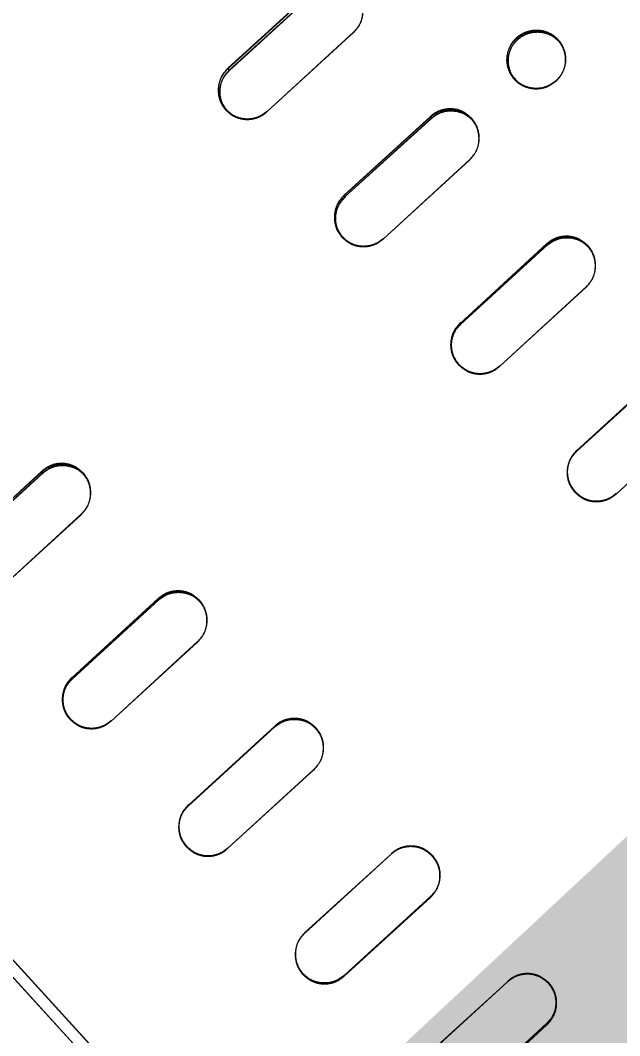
# Model space of a CAD drawing. Header units: millimetres. Extents: x -71377 to 516042, y -145869 to 441446.
# Drawn here: x 209448.6 to 209551.1, y 209584.8 to 209758.6 of the extents above; entities that cross this region are included whole.
import ezdxf

# ---------------------------------------------------------------- set-up
doc = ezdxf.new("R2010")
doc.units = ezdxf.units.MM
doc.header["$LTSCALE"] = 1000
doc.linetypes.add('IMPORT-DASHEDX2 _4_', pattern=[152.4, 101.6, -50.8])
for name, color, linetype, lineweight in [('05', 5, 'IMPORT-DASHEDX2 _4_', 5), ('A-text-1', 3, 'Continuous', 5), ('조경라인_dwg', 8, 'Continuous', 5)]:
    doc.layers.add(name, color=color, linetype=linetype, lineweight=lineweight)
doc.styles.add('나눔고딕_3', font='NanumGothic.ttf', dxfattribs={"height": 1400})

# ---------------------------------------------------------------- blocks, each defined once
blk = doc.blocks.new('조경라인_dwg-6847807-지반층 배치도')
at = {"layer": '05', "flags": 128}
for points in [[(209148.74, 209921.77), (209149.04, 209922.02), (209149.35, 209922.24), (209149.65, 209922.42), (209149.95, 209922.55), (209150.21, 209922.62), (209150.45, 209922.64), (209150.63, 209922.61), (209150.77, 209922.52), (209638.51, 209388.33), (209150.8, 209922.63), (209150.66, 209922.72), (209150.48, 209922.76), (209150.24, 209922.74), (209149.98, 209922.66), (209149.69, 209922.53), (209149.38, 209922.35), (209149.07, 209922.13), (209148.77, 209921.88), (209637.35, 209386.64)], [(209503.98, 209728.62), (209504.15, 209728.29), (209503.95, 209728.51), (209518.72, 209741.99), (209518.92, 209741.77), (209504.18, 209728.4), (209518.95, 209741.88), (209518.75, 209742.11)]]:
    blk.add_lwpolyline(points, close=True, dxfattribs=at)
for points in [[(209484.39, 209750.07), (209499.16, 209763.56), (209498.88, 209763.86), (209484.11, 209750.38), (209484.36, 209749.96), (209499.13, 209763.44), (209498.85, 209763.75), (209484.08, 209750.27), (209484.36, 209749.96)], [(209505.6, 209756.51), (209490.79, 209742.91), (209505.56, 209756.4)], [(209525.48, 209734.74), (209510.68, 209721.14), (209525.45, 209734.63)], [(209523.85, 209706.71), (209538.65, 209720.31), (209538.78, 209720.17), (209524.01, 209706.69)], [(209523.88, 209706.82), (209523.98, 209706.57), (209538.75, 209720.06), (209538.62, 209720.2), (209523.85, 209706.71)], [(209545.39, 209712.93), (209530.59, 209699.33), (209545.36, 209712.82)], [(209543.78, 209684.88), (209558.58, 209698.48), (209558.63, 209698.43), (209543.86, 209684.95)], [(209543.81, 209685), (209543.82, 209684.84), (209558.59, 209698.32), (209558.55, 209698.37), (209543.78, 209684.88)], [(209565.32, 209691.1), (209550.52, 209677.5), (209565.29, 209690.99)], [(209437.72, 209667.71), (209452.49, 209681.2), (209452.29, 209681.42), (209437.52, 209667.94), (209437.69, 209667.6), (209452.46, 209681.09), (209452.25, 209681.31), (209437.49, 209667.82), (209437.69, 209667.6)], [(209459.01, 209674.05), (209444.21, 209660.46), (209458.98, 209673.94)], [(209457.39, 209646.02), (209472.19, 209659.62), (209472.31, 209659.49), (209457.54, 209646)], [(209457.42, 209646.14), (209457.51, 209645.89), (209472.28, 209659.37), (209472.16, 209659.51), (209457.39, 209646.02)], [(209478.93, 209652.24), (209464.13, 209638.65), (209478.9, 209652.13)], [(209477.32, 209624.2), (209492.12, 209637.8), (209492.16, 209637.75), (209477.39, 209624.26)], [(209477.35, 209624.31), (209477.36, 209624.15), (209492.13, 209637.64), (209492.09, 209637.69), (209477.32, 209624.2)], [(209498.86, 209630.41), (209484.06, 209616.82), (209498.83, 209630.3)], [(209497.29, 209602.48), (209512.02, 209615.85), (209497.25, 209602.36)], [(209518.8, 209608.58), (209518.73, 209608.5), (209503.96, 209595.02), (209504, 209594.98), (209518.77, 209608.46)], [(209518.77, 209608.46), (209504.03, 209595.09), (209503.99, 209595.13), (209518.76, 209608.62)], [(209517.22, 209580.64), (209531.96, 209594.02), (209517.19, 209580.53)], [(209538.73, 209586.75), (209538.58, 209586.76), (209523.81, 209573.28), (209523.93, 209573.15), (209538.7, 209586.64)], [(209538.7, 209586.64), (209523.96, 209573.26), (209523.84, 209573.39), (209538.61, 209586.87)]]:
    blk.add_lwpolyline(points, dxfattribs=at)
at = {"layer": '05'}
for points, knots in [([(209505.56, 209756.4), (209505.94, 209756.82), (209506.7, 209757.66), (209507.23, 209759.3), (209507.21, 209761), (209506.71, 209762.44), (209506.13, 209763.16), (209505.9, 209763.45)], [0, 0, 0, 0, 0.214691, 0.429386, 0.644078, 0.858773, 1, 1, 1, 1]), ([(209505.6, 209756.51), (209505.97, 209756.93), (209506.73, 209757.77), (209507.26, 209759.42), (209507.24, 209761.11), (209506.74, 209762.55), (209506.16, 209763.27), (209505.93, 209763.56)], [0, 0, 0, 0, 0.214691, 0.429386, 0.644078, 0.858773, 1, 1, 1, 1]), ([(209533.49, 209755.48), (209533.77, 209755.74), (209534.55, 209756.3), (209535.99, 209756.81), (209537.7, 209756.82), (209539.31, 209756.26), (209540.65, 209755.19), (209541.56, 209753.75), (209541.93, 209752.08), (209541.73, 209750.39), (209541.09, 209749.02), (209540.46, 209748.36), (209540.21, 209748.11)], [0.5, 0.5, 0.5, 0.5, 0.5368857, 0.5905742, 0.6442622, 0.6979513, 0.7516398, 0.8053279, 0.8590163, 0.9127046, 0.966394, 1, 1, 1, 1]), ([(209533.52, 209755.59), (209533.81, 209755.85), (209534.58, 209756.41), (209536.02, 209756.92), (209537.73, 209756.93), (209539.35, 209756.37), (209540.68, 209755.3), (209541.59, 209753.86), (209541.97, 209752.19), (209541.77, 209750.5), (209541.12, 209749.13), (209540.49, 209748.48), (209540.25, 209748.22)], [0.5, 0.5, 0.5, 0.5, 0.5368857, 0.5905742, 0.6442622, 0.6979513, 0.7516398, 0.8053279, 0.8590163, 0.9127046, 0.966394, 1, 1, 1, 1]), ([(209540.21, 209748.11), (209539.76, 209747.77), (209538.86, 209747.1), (209537.17, 209746.72), (209535.48, 209746.89), (209533.93, 209747.62), (209532.72, 209748.82), (209531.97, 209750.35), (209531.77, 209752.05), (209532.14, 209753.72), (209532.84, 209754.84), (209533.36, 209755.36), (209533.49, 209755.48)], [0, 0, 0, 0, 0.0536882, 0.1073771, 0.1610655, 0.2147547, 0.2684433, 0.3221314, 0.3758195, 0.4295084, 0.4831969, 0.5, 0.5, 0.5, 0.5]), ([(209540.25, 209748.22), (209539.79, 209747.89), (209538.89, 209747.21), (209537.2, 209746.83), (209535.51, 209747), (209533.96, 209747.73), (209532.75, 209748.93), (209532, 209750.46), (209531.8, 209752.16), (209532.17, 209753.83), (209532.87, 209754.95), (209533.39, 209755.47), (209533.52, 209755.59)], [0, 0, 0, 0, 0.0536882, 0.1073771, 0.1610655, 0.2147547, 0.2684433, 0.3221314, 0.3758195, 0.4295084, 0.4831969, 0.5, 0.5, 0.5, 0.5]), ([(209533.41, 209748.25), (209533.26, 209748.38), (209532.71, 209748.89), (209532.19, 209750.15), (209531.97, 209751.82), (209532.35, 209753.5), (209533.25, 209754.95), (209534.58, 209756.02), (209536.2, 209756.59), (209537.9, 209756.59), (209539.52, 209756.06), (209540.34, 209755.31), (209540.74, 209754.94)], [0, 0, 0, 0, 0.036867, 0.144259, 0.251651, 0.359043, 0.466435, 0.573828, 0.681219, 0.78861, 0.896004, 1, 1, 1, 1]), ([(209533.44, 209748.36), (209533.3, 209748.49), (209532.74, 209749), (209532.22, 209750.26), (209532, 209751.93), (209532.38, 209753.61), (209533.28, 209755.06), (209534.61, 209756.13), (209536.23, 209756.7), (209537.93, 209756.7), (209539.55, 209756.17), (209540.37, 209755.42), (209540.77, 209755.05)], [0, 0, 0, 0, 0.036867, 0.144259, 0.251651, 0.359043, 0.466435, 0.573828, 0.681219, 0.78861, 0.896004, 1, 1, 1, 1]), ([(209484.08, 209750.27), (209483.7, 209749.85), (209482.95, 209749.01), (209482.42, 209747.36), (209482.44, 209745.67), (209482.94, 209744.23), (209483.52, 209743.51), (209483.74, 209743.22)], [0, 0, 0, 0, 0.214695, 0.429387, 0.644078, 0.858773, 1, 1, 1, 1]), ([(209484.11, 209750.38), (209483.73, 209749.96), (209482.98, 209749.12), (209482.45, 209747.48), (209482.47, 209745.78), (209482.97, 209744.34), (209483.55, 209743.62), (209483.78, 209743.33)], [0, 0, 0, 0, 0.214695, 0.429387, 0.644078, 0.858773, 1, 1, 1, 1]), ([(209484.03, 209742.91), (209483.69, 209743.36), (209483.02, 209744.26), (209482.65, 209745.95), (209482.83, 209747.63), (209483.46, 209749.02), (209484.11, 209749.69), (209484.36, 209749.96)], [0, 0, 0, 0, 0.214693, 0.429384, 0.644077, 0.858772, 1, 1, 1, 1]), ([(209484.06, 209743.02), (209483.72, 209743.47), (209483.05, 209744.37), (209482.68, 209746.06), (209482.86, 209747.74), (209483.49, 209749.13), (209484.14, 209749.8), (209484.39, 209750.07)], [0, 0, 0, 0, 0.214693, 0.429384, 0.644077, 0.858772, 1, 1, 1, 1]), ([(209483.74, 209743.22), (209484.16, 209742.84), (209485, 209742.09), (209486.64, 209741.57), (209488.34, 209741.6), (209489.78, 209742.1), (209490.51, 209742.68), (209490.79, 209742.91)], [0, 0, 0, 0, 0.214692, 0.429384, 0.644077, 0.858772, 1, 1, 1, 1]), ([(209483.78, 209743.33), (209484.19, 209742.96), (209485.03, 209742.2), (209486.67, 209741.68), (209488.37, 209741.71), (209489.81, 209742.21), (209490.54, 209742.8), (209490.83, 209743.03)], [0, 0, 0, 0, 0.214692, 0.429384, 0.644077, 0.858772, 1, 1, 1, 1]), ([(209525.77, 209741.68), (209525.35, 209742.06), (209524.52, 209742.81), (209522.87, 209743.34), (209521.17, 209743.31), (209519.73, 209742.81), (209519.01, 209742.23), (209518.72, 209741.99)], [0, 0, 0, 0, 0.214691, 0.429384, 0.644077, 0.858772, 1, 1, 1, 1]), ([(209525.8, 209741.79), (209525.39, 209742.17), (209524.55, 209742.92), (209522.9, 209743.45), (209521.21, 209743.42), (209519.76, 209742.92), (209519.04, 209742.34), (209518.75, 209742.11)], [0, 0, 0, 0, 0.214691, 0.429384, 0.644077, 0.858772, 1, 1, 1, 1]), ([(209518.92, 209741.77), (209519.37, 209742.11), (209520.28, 209742.79), (209521.96, 209743.16), (209523.65, 209742.99), (209525.04, 209742.36), (209525.71, 209741.71), (209525.98, 209741.46)], [0, 0, 0, 0, 0.214691, 0.429386, 0.644078, 0.858772, 1, 1, 1, 1]), ([(209518.95, 209741.88), (209519.4, 209742.22), (209520.31, 209742.9), (209522, 209743.27), (209523.68, 209743.1), (209525.07, 209742.47), (209525.74, 209741.83), (209526.01, 209741.57)], [0, 0, 0, 0, 0.214691, 0.429386, 0.644078, 0.858772, 1, 1, 1, 1]), ([(209525.45, 209734.63), (209525.82, 209735.05), (209526.58, 209735.89), (209527.11, 209737.53), (209527.09, 209739.23), (209526.58, 209740.67), (209526, 209741.39), (209525.77, 209741.68)], [0, 0, 0, 0, 0.214692, 0.429386, 0.644078, 0.858774, 1, 1, 1, 1]), ([(209525.48, 209734.74), (209525.85, 209735.16), (209526.61, 209736), (209527.14, 209737.64), (209527.12, 209739.34), (209526.61, 209740.78), (209526.03, 209741.51), (209525.8, 209741.79)], [0, 0, 0, 0, 0.214692, 0.429386, 0.644078, 0.858774, 1, 1, 1, 1]), ([(209503.95, 209728.51), (209503.57, 209728.09), (209502.81, 209727.25), (209502.29, 209725.6), (209502.31, 209723.91), (209502.81, 209722.47), (209503.39, 209721.74), (209503.62, 209721.45)], [0, 0, 0, 0, 0.214695, 0.429386, 0.644078, 0.858774, 1, 1, 1, 1]), ([(209503.98, 209728.62), (209503.6, 209728.2), (209502.85, 209727.36), (209502.32, 209725.72), (209502.34, 209724.02), (209502.84, 209722.58), (209503.42, 209721.85), (209503.65, 209721.57)], [0, 0, 0, 0, 0.214695, 0.429386, 0.644078, 0.858774, 1, 1, 1, 1]), ([(209503.82, 209721.23), (209503.48, 209721.68), (209502.81, 209722.59), (209502.44, 209724.27), (209502.62, 209725.96), (209503.25, 209727.35), (209503.9, 209728.02), (209504.15, 209728.29)], [0, 0, 0, 0, 0.214693, 0.429385, 0.644078, 0.858772, 1, 1, 1, 1]), ([(209503.85, 209721.34), (209503.52, 209721.79), (209502.84, 209722.7), (209502.47, 209724.38), (209502.65, 209726.07), (209503.28, 209727.46), (209503.93, 209728.13), (209504.18, 209728.4)], [0, 0, 0, 0, 0.214693, 0.429385, 0.644078, 0.858772, 1, 1, 1, 1]), ([(209503.62, 209721.45), (209504.04, 209721.08), (209504.88, 209720.32), (209506.52, 209719.8), (209508.22, 209719.82), (209509.66, 209720.33), (209510.39, 209720.91), (209510.68, 209721.14)], [0, 0, 0, 0, 0.214693, 0.429385, 0.644077, 0.858772, 1, 1, 1, 1]), ([(209503.65, 209721.57), (209504.07, 209721.19), (209504.91, 209720.43), (209506.55, 209719.91), (209508.25, 209719.93), (209509.69, 209720.44), (209510.42, 209721.02), (209510.71, 209721.25)], [0, 0, 0, 0, 0.214693, 0.429385, 0.644077, 0.858772, 1, 1, 1, 1]), ([(209545.68, 209719.88), (209545.26, 209720.26), (209544.42, 209721.01), (209542.78, 209721.53), (209541.08, 209721.51), (209539.64, 209721.01), (209538.91, 209720.43), (209538.62, 209720.2)], [0, 0, 0, 0, 0.214691, 0.429384, 0.644077, 0.858772, 1, 1, 1, 1]), ([(209545.71, 209719.99), (209545.29, 209720.37), (209544.46, 209721.12), (209542.81, 209721.65), (209541.11, 209721.62), (209539.67, 209721.12), (209538.94, 209720.54), (209538.65, 209720.31)], [0, 0, 0, 0, 0.214691, 0.429384, 0.644077, 0.858772, 1, 1, 1, 1]), ([(209538.75, 209720.06), (209539.2, 209720.4), (209540.1, 209721.07), (209541.79, 209721.45), (209543.48, 209721.28), (209544.87, 209720.64), (209545.54, 209720), (209545.81, 209719.74)], [0, 0, 0, 0, 0.214692, 0.429387, 0.644079, 0.858774, 1, 1, 1, 1]), ([(209538.78, 209720.17), (209539.23, 209720.51), (209540.13, 209721.19), (209541.82, 209721.56), (209543.51, 209721.39), (209544.9, 209720.75), (209545.57, 209720.11), (209545.84, 209719.85)], [0, 0, 0, 0, 0.214692, 0.429387, 0.644079, 0.858774, 1, 1, 1, 1]), ([(209545.36, 209712.82), (209545.74, 209713.24), (209546.49, 209714.08), (209547.02, 209715.72), (209547, 209717.42), (209546.49, 209718.86), (209545.91, 209719.59), (209545.68, 209719.88)], [0, 0, 0, 0, 0.214691, 0.429386, 0.644079, 0.858774, 1, 1, 1, 1]), ([(209545.39, 209712.93), (209545.77, 209713.35), (209546.52, 209714.19), (209547.05, 209715.83), (209547.03, 209717.53), (209546.52, 209718.97), (209545.94, 209719.7), (209545.71, 209719.99)], [0, 0, 0, 0, 0.214691, 0.429386, 0.644079, 0.858774, 1, 1, 1, 1]), ([(209523.85, 209706.71), (209523.47, 209706.29), (209522.72, 209705.45), (209522.19, 209703.8), (209522.21, 209702.11), (209522.72, 209700.66), (209523.3, 209699.94), (209523.53, 209699.65)], [0, 0, 0, 0, 0.214695, 0.429386, 0.644079, 0.858774, 1, 1, 1, 1]), ([(209523.88, 209706.82), (209523.51, 209706.4), (209522.75, 209705.56), (209522.22, 209703.92), (209522.24, 209702.22), (209522.75, 209700.78), (209523.33, 209700.05), (209523.56, 209699.76)], [0, 0, 0, 0, 0.214695, 0.429386, 0.644079, 0.858774, 1, 1, 1, 1]), ([(209523.65, 209699.51), (209523.31, 209699.97), (209522.64, 209700.87), (209522.27, 209702.56), (209522.44, 209704.25), (209523.08, 209705.64), (209523.72, 209706.31), (209523.98, 209706.57)], [0, 0, 0, 0, 0.214692, 0.429384, 0.644077, 0.858772, 1, 1, 1, 1]), ([(209523.68, 209699.63), (209523.35, 209700.08), (209522.67, 209700.98), (209522.3, 209702.67), (209522.47, 209704.36), (209523.11, 209705.75), (209523.75, 209706.42), (209524.01, 209706.69)], [0, 0, 0, 0, 0.214692, 0.429384, 0.644077, 0.858772, 1, 1, 1, 1]), ([(209523.53, 209699.65), (209523.95, 209699.27), (209524.79, 209698.52), (209526.43, 209697.99), (209528.13, 209698.01), (209529.57, 209698.52), (209530.3, 209699.1), (209530.59, 209699.33)], [0, 0, 0, 0, 0.214692, 0.429385, 0.644078, 0.858772, 1, 1, 1, 1]), ([(209523.56, 209699.76), (209523.98, 209699.38), (209524.82, 209698.63), (209526.46, 209698.1), (209528.16, 209698.13), (209529.6, 209698.63), (209530.33, 209699.21), (209530.62, 209699.44)], [0, 0, 0, 0, 0.214692, 0.429385, 0.644078, 0.858772, 1, 1, 1, 1]), ([(209543.78, 209684.88), (209543.4, 209684.46), (209542.65, 209683.63), (209542.12, 209681.98), (209542.14, 209680.28), (209542.65, 209678.84), (209543.23, 209678.11), (209543.46, 209677.82)], [0, 0, 0, 0, 0.214695, 0.429386, 0.644077, 0.858771, 1, 1, 1, 1]), ([(209543.81, 209685), (209543.43, 209684.58), (209542.68, 209683.74), (209542.15, 209682.09), (209542.17, 209680.39), (209542.68, 209678.95), (209543.26, 209678.22), (209543.49, 209677.93)], [0, 0, 0, 0, 0.214695, 0.429386, 0.644077, 0.858771, 1, 1, 1, 1]), ([(209543.5, 209677.77), (209543.16, 209678.23), (209542.49, 209679.13), (209542.11, 209680.82), (209542.29, 209682.51), (209542.92, 209683.9), (209543.57, 209684.57), (209543.82, 209684.84)], [0, 0, 0, 0, 0.214694, 0.429385, 0.644078, 0.858772, 1, 1, 1, 1]), ([(209543.53, 209677.88), (209543.2, 209678.34), (209542.52, 209679.24), (209542.15, 209680.93), (209542.32, 209682.62), (209542.96, 209684.01), (209543.6, 209684.68), (209543.86, 209684.95)], [0, 0, 0, 0, 0.214694, 0.429385, 0.644078, 0.858772, 1, 1, 1, 1]), ([(209459.31, 209681), (209458.89, 209681.37), (209458.05, 209682.13), (209456.41, 209682.65), (209454.71, 209682.63), (209453.27, 209682.12), (209452.54, 209681.54), (209452.25, 209681.31)], [0, 0, 0, 0, 0.214691, 0.429385, 0.644077, 0.858772, 1, 1, 1, 1]), ([(209459.34, 209681.11), (209458.92, 209681.49), (209458.08, 209682.24), (209456.44, 209682.76), (209454.74, 209682.74), (209453.3, 209682.23), (209452.57, 209681.65), (209452.29, 209681.42)], [0, 0, 0, 0, 0.214691, 0.429385, 0.644077, 0.858772, 1, 1, 1, 1]), ([(209452.46, 209681.09), (209452.91, 209681.43), (209453.81, 209682.1), (209455.5, 209682.48), (209457.19, 209682.3), (209458.58, 209681.67), (209459.25, 209681.03), (209459.51, 209680.77)], [0, 0, 0, 0, 0.214695, 0.429387, 0.644078, 0.858772, 1, 1, 1, 1]), ([(209452.49, 209681.2), (209452.94, 209681.54), (209453.85, 209682.21), (209455.53, 209682.59), (209457.22, 209682.42), (209458.61, 209681.78), (209459.28, 209681.14), (209459.55, 209680.89)], [0, 0, 0, 0, 0.214695, 0.429387, 0.644078, 0.858772, 1, 1, 1, 1]), ([(209458.98, 209673.94), (209459.36, 209674.36), (209460.12, 209675.2), (209460.64, 209676.85), (209460.62, 209678.54), (209460.12, 209679.98), (209459.54, 209680.71), (209459.31, 209681)], [0, 0, 0, 0, 0.214695, 0.429386, 0.644078, 0.858774, 1, 1, 1, 1]), ([(209459.01, 209674.05), (209459.39, 209674.47), (209460.15, 209675.31), (209460.67, 209676.96), (209460.66, 209678.66), (209460.15, 209680.1), (209459.57, 209680.82), (209459.34, 209681.11)], [0, 0, 0, 0, 0.214695, 0.429386, 0.644078, 0.858774, 1, 1, 1, 1]), ([(209543.46, 209677.82), (209543.88, 209677.44), (209544.72, 209676.69), (209546.36, 209676.16), (209548.06, 209676.18), (209549.51, 209676.69), (209550.23, 209677.27), (209550.52, 209677.5)], [0, 0, 0, 0, 0.214693, 0.429384, 0.644078, 0.858772, 1, 1, 1, 1]), ([(209543.49, 209677.93), (209543.91, 209677.56), (209544.75, 209676.8), (209546.4, 209676.27), (209548.1, 209676.3), (209549.54, 209676.8), (209550.26, 209677.38), (209550.55, 209677.61)], [0, 0, 0, 0, 0.214693, 0.429384, 0.644078, 0.858772, 1, 1, 1, 1]), ([(209479.22, 209659.19), (209478.8, 209659.57), (209477.96, 209660.33), (209476.31, 209660.85), (209474.62, 209660.83), (209473.17, 209660.32), (209472.45, 209659.74), (209472.16, 209659.51)], [0, 0, 0, 0, 0.214692, 0.429384, 0.644077, 0.858772, 1, 1, 1, 1]), ([(209479.25, 209659.3), (209478.83, 209659.68), (209477.99, 209660.44), (209476.35, 209660.96), (209474.65, 209660.94), (209473.21, 209660.43), (209472.48, 209659.85), (209472.19, 209659.62)], [0, 0, 0, 0, 0.214692, 0.429384, 0.644077, 0.858772, 1, 1, 1, 1]), ([(209472.28, 209659.37), (209472.73, 209659.71), (209473.64, 209660.39), (209475.33, 209660.76), (209477.02, 209660.59), (209478.41, 209659.96), (209479.08, 209659.31), (209479.34, 209659.06)], [0, 0, 0, 0, 0.214695, 0.429387, 0.644079, 0.858774, 1, 1, 1, 1]), ([(209472.31, 209659.49), (209472.77, 209659.82), (209473.67, 209660.5), (209475.36, 209660.88), (209477.05, 209660.7), (209478.44, 209660.07), (209479.11, 209659.42), (209479.37, 209659.17)], [0, 0, 0, 0, 0.214695, 0.429387, 0.644079, 0.858774, 1, 1, 1, 1]), ([(209478.9, 209652.13), (209479.27, 209652.55), (209480.03, 209653.39), (209480.56, 209655.04), (209480.54, 209656.74), (209480.03, 209658.18), (209479.45, 209658.9), (209479.22, 209659.19)], [0, 0, 0, 0, 0.214695, 0.429386, 0.644079, 0.858774, 1, 1, 1, 1]), ([(209478.93, 209652.24), (209479.31, 209652.66), (209480.06, 209653.5), (209480.59, 209655.15), (209480.57, 209656.85), (209480.06, 209658.29), (209479.48, 209659.02), (209479.25, 209659.3)], [0, 0, 0, 0, 0.214695, 0.429386, 0.644079, 0.858774, 1, 1, 1, 1]), ([(209457.39, 209646.02), (209457.01, 209645.6), (209456.26, 209644.77), (209455.73, 209643.12), (209455.75, 209641.42), (209456.25, 209639.98), (209456.83, 209639.25), (209457.07, 209638.96)], [0, 0, 0, 0, 0.214691, 0.429386, 0.644079, 0.858774, 1, 1, 1, 1]), ([(209457.42, 209646.14), (209457.04, 209645.72), (209456.29, 209644.88), (209455.76, 209643.23), (209455.78, 209641.53), (209456.29, 209640.09), (209456.87, 209639.36), (209457.1, 209639.08)], [0, 0, 0, 0, 0.214691, 0.429386, 0.644079, 0.858774, 1, 1, 1, 1]), ([(209457.19, 209638.83), (209456.85, 209639.28), (209456.18, 209640.18), (209455.8, 209641.87), (209455.98, 209643.56), (209456.61, 209644.95), (209457.26, 209645.62), (209457.51, 209645.89)], [0, 0, 0, 0, 0.214691, 0.429384, 0.644077, 0.858772, 1, 1, 1, 1]), ([(209457.22, 209638.94), (209456.88, 209639.39), (209456.21, 209640.3), (209455.83, 209641.98), (209456.01, 209643.67), (209456.64, 209645.06), (209457.29, 209645.73), (209457.54, 209646)], [0, 0, 0, 0, 0.214691, 0.429384, 0.644077, 0.858772, 1, 1, 1, 1]), ([(209457.07, 209638.96), (209457.48, 209638.59), (209458.32, 209637.83), (209459.97, 209637.31), (209461.67, 209637.33), (209463.11, 209637.83), (209463.84, 209638.42), (209464.13, 209638.65)], [0, 0, 0, 0, 0.214692, 0.429384, 0.644077, 0.858772, 1, 1, 1, 1]), ([(209457.1, 209639.08), (209457.52, 209638.7), (209458.36, 209637.94), (209460, 209637.42), (209461.7, 209637.44), (209463.14, 209637.95), (209463.87, 209638.53), (209464.16, 209638.76)], [0, 0, 0, 0, 0.214692, 0.429384, 0.644077, 0.858772, 1, 1, 1, 1]), ([(209499.15, 209637.36), (209498.73, 209637.74), (209497.89, 209638.5), (209496.24, 209639.02), (209494.54, 209639), (209493.1, 209638.5), (209492.37, 209637.92), (209492.09, 209637.69)], [0, 0, 0, 0, 0.214694, 0.429384, 0.644078, 0.858772, 1, 1, 1, 1]), ([(209499.18, 209637.48), (209498.76, 209637.85), (209497.92, 209638.61), (209496.28, 209639.13), (209494.58, 209639.11), (209493.13, 209638.61), (209492.41, 209638.03), (209492.12, 209637.8)], [0, 0, 0, 0, 0.214694, 0.429384, 0.644078, 0.858772, 1, 1, 1, 1]), ([(209492.13, 209637.64), (209492.58, 209637.97), (209493.49, 209638.65), (209495.18, 209639.02), (209496.87, 209638.85), (209498.26, 209638.22), (209498.93, 209637.57), (209499.19, 209637.32)], [0, 0, 0, 0, 0.214695, 0.429387, 0.64408, 0.858774, 1, 1, 1, 1]), ([(209492.16, 209637.75), (209492.61, 209638.09), (209493.52, 209638.76), (209495.21, 209639.14), (209496.9, 209638.96), (209498.29, 209638.33), (209498.96, 209637.68), (209499.23, 209637.43)], [0, 0, 0, 0, 0.214695, 0.429387, 0.64408, 0.858774, 1, 1, 1, 1]), ([(209498.83, 209630.3), (209499.21, 209630.72), (209499.96, 209631.56), (209500.49, 209633.21), (209500.47, 209634.91), (209499.96, 209636.35), (209499.38, 209637.08), (209499.15, 209637.36)], [0, 0, 0, 0, 0.214695, 0.429386, 0.64408, 0.858772, 1, 1, 1, 1]), ([(209498.86, 209630.41), (209499.24, 209630.83), (209499.99, 209631.67), (209500.52, 209633.32), (209500.5, 209635.02), (209499.99, 209636.46), (209499.41, 209637.19), (209499.18, 209637.48)], [0, 0, 0, 0, 0.214695, 0.429386, 0.64408, 0.858772, 1, 1, 1, 1]), ([(209477.32, 209624.2), (209476.94, 209623.78), (209476.18, 209622.94), (209475.66, 209621.29), (209475.68, 209619.59), (209476.18, 209618.15), (209476.76, 209617.42), (209477, 209617.14)], [0, 0, 0, 0, 0.214691, 0.429386, 0.644077, 0.858771, 1, 1, 1, 1]), ([(209477.35, 209624.31), (209476.97, 209623.89), (209476.21, 209623.05), (209475.69, 209621.41), (209475.71, 209619.71), (209476.22, 209618.26), (209476.8, 209617.54), (209477.03, 209617.25)], [0, 0, 0, 0, 0.214691, 0.429386, 0.644077, 0.858771, 1, 1, 1, 1]), ([(209477.04, 209617.09), (209476.7, 209617.54), (209476.03, 209618.44), (209475.65, 209620.13), (209475.83, 209621.82), (209476.46, 209623.21), (209477.11, 209623.88), (209477.36, 209624.15)], [0, 0, 0, 0, 0.214693, 0.429384, 0.644078, 0.858772, 1, 1, 1, 1]), ([(209477.07, 209617.2), (209476.73, 209617.65), (209476.06, 209618.56), (209475.68, 209620.24), (209475.86, 209621.93), (209476.49, 209623.32), (209477.14, 209624), (209477.39, 209624.26)], [0, 0, 0, 0, 0.214693, 0.429384, 0.644078, 0.858772, 1, 1, 1, 1]), ([(209477, 209617.14), (209477.42, 209616.76), (209478.25, 209616), (209479.9, 209615.48), (209481.6, 209615.5), (209483.04, 209616), (209483.77, 209616.58), (209484.06, 209616.82)], [0, 0, 0, 0, 0.214693, 0.429383, 0.644078, 0.858772, 1, 1, 1, 1]), ([(209477.03, 209617.25), (209477.45, 209616.87), (209478.29, 209616.11), (209479.93, 209615.59), (209481.63, 209615.61), (209483.07, 209616.12), (209483.8, 209616.7), (209484.09, 209616.93)], [0, 0, 0, 0, 0.214693, 0.429383, 0.644078, 0.858772, 1, 1, 1, 1]), ([(209519.09, 209615.53), (209518.67, 209615.91), (209517.83, 209616.66), (209516.18, 209617.19), (209514.48, 209617.17), (209513.04, 209616.66), (209512.31, 209616.08), (209512.02, 209615.85)], [0, 0, 0, 0, 0.214692, 0.429384, 0.644078, 0.858772, 1, 1, 1, 1]), ([(209519.12, 209615.64), (209518.7, 209616.02), (209517.86, 209616.77), (209516.21, 209617.3), (209514.51, 209617.28), (209513.07, 209616.77), (209512.34, 209616.19), (209512.06, 209615.96)], [0, 0, 0, 0, 0.214692, 0.429384, 0.644078, 0.858772, 1, 1, 1, 1]), ([(209519.05, 209615.57), (209519.39, 209615.11), (209520.07, 209614.21), (209520.44, 209612.52), (209520.27, 209610.83), (209519.63, 209609.44), (209518.99, 209608.77), (209518.73, 209608.5)], [0, 0, 0, 0, 0.214692, 0.429385, 0.644078, 0.858772, 1, 1, 1, 1]), ([(209519.08, 209615.68), (209519.42, 209615.23), (209520.1, 209614.32), (209520.47, 209612.63), (209520.3, 209610.94), (209519.66, 209609.55), (209519.02, 209608.88), (209518.76, 209608.62)], [0, 0, 0, 0, 0.214692, 0.429385, 0.644078, 0.858772, 1, 1, 1, 1]), ([(209518.77, 209608.46), (209519.14, 209608.88), (209519.9, 209609.72), (209520.43, 209611.37), (209520.4, 209613.07), (209519.9, 209614.51), (209519.32, 209615.24), (209519.09, 209615.53)], [0, 0, 0, 0, 0.214696, 0.429387, 0.64408, 0.858773, 1, 1, 1, 1]), ([(209518.8, 209608.58), (209519.18, 209609), (209519.93, 209609.84), (209520.46, 209611.48), (209520.44, 209613.18), (209519.93, 209614.62), (209519.35, 209615.35), (209519.12, 209615.64)], [0, 0, 0, 0, 0.214696, 0.429387, 0.64408, 0.858773, 1, 1, 1, 1]), ([(209497.25, 209602.36), (209496.88, 209601.94), (209496.12, 209601.1), (209495.6, 209599.46), (209495.62, 209597.76), (209496.12, 209596.32), (209496.7, 209595.59), (209496.93, 209595.3)], [0, 0, 0, 0, 0.214691, 0.429386, 0.644078, 0.858775, 1, 1, 1, 1]), ([(209497.29, 209602.48), (209496.91, 209602.06), (209496.15, 209601.22), (209495.63, 209599.57), (209495.65, 209597.87), (209496.15, 209596.43), (209496.73, 209595.7), (209496.96, 209595.41)], [0, 0, 0, 0, 0.214691, 0.429386, 0.644078, 0.858775, 1, 1, 1, 1]), ([(209503.96, 209595.02), (209503.51, 209594.68), (209502.6, 209594), (209500.92, 209593.63), (209499.23, 209593.8), (209497.84, 209594.44), (209497.16, 209595.08), (209496.9, 209595.34)], [0, 0, 0, 0, 0.214691, 0.429386, 0.644077, 0.858773, 1, 1, 1, 1]), ([(209503.99, 209595.13), (209503.54, 209594.79), (209502.64, 209594.11), (209500.95, 209593.74), (209499.26, 209593.92), (209497.87, 209594.55), (209497.2, 209595.19), (209496.93, 209595.45)], [0, 0, 0, 0, 0.214691, 0.429386, 0.644077, 0.858773, 1, 1, 1, 1]), ([(209496.93, 209595.3), (209497.35, 209594.92), (209498.19, 209594.17), (209499.84, 209593.64), (209501.54, 209593.66), (209502.98, 209594.17), (209503.71, 209594.75), (209504, 209594.98)], [0, 0, 0, 0, 0.214692, 0.429385, 0.644076, 0.858772, 1, 1, 1, 1]), ([(209496.96, 209595.41), (209497.38, 209595.03), (209498.22, 209594.28), (209499.87, 209593.75), (209501.57, 209593.77), (209503.01, 209594.28), (209503.74, 209594.86), (209504.03, 209595.09)], [0, 0, 0, 0, 0.214692, 0.429385, 0.644076, 0.858772, 1, 1, 1, 1]), ([(209539.02, 209593.7), (209538.6, 209594.08), (209537.76, 209594.83), (209536.11, 209595.36), (209534.42, 209595.34), (209532.97, 209594.83), (209532.25, 209594.25), (209531.96, 209594.02)], [0, 0, 0, 0, 0.214695, 0.429386, 0.644078, 0.858772, 1, 1, 1, 1]), ([(209539.05, 209593.81), (209538.63, 209594.19), (209537.79, 209594.94), (209536.15, 209595.47), (209534.45, 209595.45), (209533.01, 209594.94), (209532.28, 209594.36), (209531.99, 209594.13)], [0, 0, 0, 0, 0.214695, 0.429386, 0.644078, 0.858772, 1, 1, 1, 1]), ([(209538.91, 209593.82), (209539.24, 209593.37), (209539.92, 209592.47), (209540.29, 209590.78), (209540.12, 209589.09), (209539.48, 209587.7), (209538.84, 209587.03), (209538.58, 209586.76)], [0, 0, 0, 0, 0.214692, 0.429386, 0.644078, 0.858772, 1, 1, 1, 1]), ([(209538.94, 209593.94), (209539.27, 209593.48), (209539.95, 209592.58), (209540.32, 209590.89), (209540.15, 209589.2), (209539.51, 209587.81), (209538.87, 209587.14), (209538.61, 209586.87)], [0, 0, 0, 0, 0.214692, 0.429386, 0.644078, 0.858772, 1, 1, 1, 1]), ([(209538.7, 209586.64), (209539.07, 209587.06), (209539.83, 209587.9), (209540.36, 209589.54), (209540.34, 209591.24), (209539.83, 209592.68), (209539.25, 209593.41), (209539.02, 209593.7)], [0, 0, 0, 0, 0.214695, 0.429387, 0.64408, 0.858772, 1, 1, 1, 1]), ([(209538.73, 209586.75), (209539.11, 209587.17), (209539.86, 209588.01), (209540.39, 209589.66), (209540.37, 209591.35), (209539.86, 209592.8), (209539.28, 209593.52), (209539.05, 209593.81)], [0, 0, 0, 0, 0.214695, 0.429387, 0.64408, 0.858772, 1, 1, 1, 1])]:
    blk.add_open_spline(points, degree=3, knots=knots, dxfattribs=at)

msp = doc.modelspace()

# ---------------------------------------------------------------- block references
at = {"layer": '조경라인_dwg', "rotation": 8.537736462515947e-07}
msp.add_blockref('조경라인_dwg-6847807-지반층 배치도', (0, 0), dxfattribs=at)

# ---------------------------------------------------------------- texts
at = {"layer": 'A-text-1', "char_height": 1400, "attachment_point": 1, "rotation": 313, "line_spacing_factor": 1.2, "style": '나눔고딕_3'}
for s, insert, width in [('\\pxt9.07143,18.14286,27.21429,36.28571,45.35714,54.42857,63.5,72.57143,81.64286,90.71429,99.78571,108.85714,117.92857,127,136.07143,145.14286,154.21429,163.28571,172.35714,181.42857,190.5,199.57143,208.64286,217.71429,226.78571,235.85714,244.92857,254,263.07143,272.14286,281.21429,290.28571;{관리사무소(B1F)}', (208777.65, 213987.49), 16901.643), ('\\pxt9.07143,18.14286,27.21429,36.28571,45.35714,54.42857,63.5,72.57143,81.64286,90.71429,99.78571,108.85714,117.92857,127,136.07143,145.14286,154.21429,163.28571,172.35714,181.42857,190.5,199.57143,208.64286,217.71429,226.78571,235.85714,244.92857,254,263.07143,272.14286,281.21429,290.28571;{근로자휴게실(B1F)}', (207122.02, 212331.85), 19076.981), ('\\pxt9.07143,18.14286,27.21429,36.28571,45.35714,54.42857,63.5,72.57143,81.64286,90.71429,99.78571,108.85714,117.92857,127,136.07143,145.14286,154.21429,163.28571,172.35714,181.42857,190.5,199.57143,208.64286,217.71429,226.78571,235.85714,244.92857,254,263.07143,272.14286,281.21429,290.28571;{피트니스센터(B1F)}', (205383.54, 210593.38), 19076.981)]:
    msp.add_mtext(s, dxfattribs=dict(at, insert=insert, width=width))

doc.saveas('drawing.dxf')
